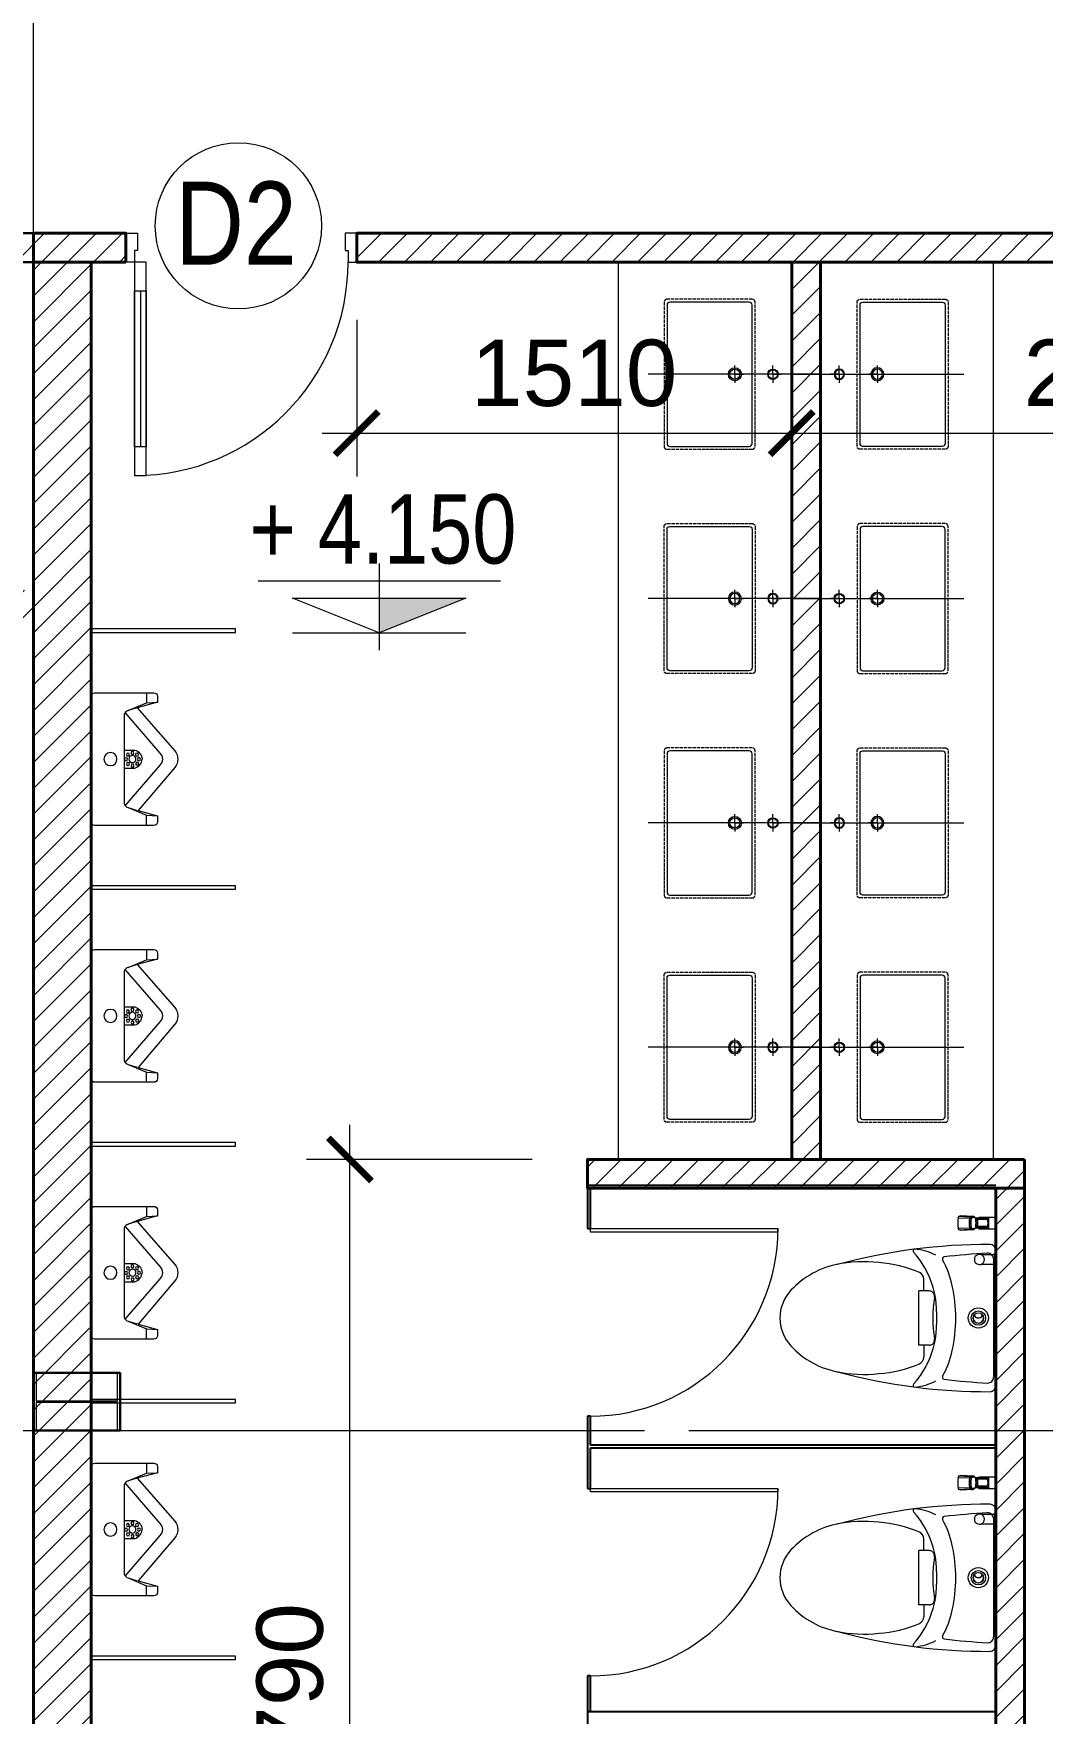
# Model space of a CAD drawing. Header units: millimetres. Extents: x 886808 to 1650903, y -1008069 to 230892.
# Drawn here: x 944919 to 948415, y -439900 to -434078 of the extents above; entities that cross this region are included whole.
import ezdxf
from ezdxf.enums import TextEntityAlignment as Align

# ---------------------------------------------------------------- set-up
doc = ezdxf.new("R2010")
doc.units = ezdxf.units.MM
doc.linetypes.add('CENTER', pattern=[2, 1.25, -0.25, 0.25, -0.25])
doc.linetypes.add('VE SINH$0$ACAD_ISO02W100', pattern=[15, 12, -3])
doc.layers.get('0').update_dxf_attribs({"lineweight": 0})
for name, color, linetype, lineweight in [('01- NET TUONG- 242', 242, 'Continuous', 40), ('06-Dim', 250, 'Continuous', 0), ('8l NET TO', 8, 'Continuous', 9), ('A-Door', 31, 'Continuous', 15), ('A-GLAZ-CURT', 52, 'Continuous', 5), ('A-Wall', 113, 'Continuous', 30), ('A-WALL-FNSH', 113, 'Continuous', 25), ('A_Dim', 8, 'Continuous', 5), ('ADP_007_text', 7, 'Continuous', 15), ('ADP_137_symbol', 137, 'Continuous', 9), ('DS_Dim', 8, 'Continuous', 0), ('HACTH', 8, 'Continuous', 0), ('i_noithat', 25, 'Continuous', 15), ('net vl', 33, 'Continuous', 5), ('P-SANR-FIXT', 6, 'Continuous', 5), ('X-BT-MB-F1$0$SP-CỬA', 157, 'Continuous', 0)]:
    doc.layers.add(name, color=color, linetype=linetype, lineweight=lineweight)
doc.styles.add('ADP_HC_vni_HC', font='')
doc.styles.add('OBAYASHI', font='ARIALN.TTF')
doc.styles.add('TIÊU ĐỀ', font='arial.ttf', dxfattribs={"height": 230})
doc.styles.add('TRUNG TIN', font='')
doc.styles.get('ADP_HC_vni_HC').set_extended_font_data('VNI-Helve-Condense')
doc.styles.get('TRUNG TIN').set_extended_font_data('VNI-Helve-Condense')
doc.dimstyles.new('1-100', dxfattribs={"dimtxt": 230, "dimasz": 150, "dimexe": 150, "dimexo": 300, "dimgap": 90, "dimtad": 1, "dimdec": 0, "dimrnd": 5, "dimzin": 0, "dimtxsty": 'TIÊU ĐỀ', "dimblk": 'ARCHTICK', "dimcen": 100, "dimdle": 120, "dimclrd": 256, "dimclre": 256, "dimclrt": 2, "dimadec": 0, "dimazin": 0, "dimtfac": 1, "dimtdec": 0, "dimtix": 1, "dimtmove": 1, "dimatfit": 3, "dimldrblk": 'OPEN30', "dimfxl": 900, "dimtolj": 1, "dimtzin": 0, "dimlwd": 13, "dimlwe": 13, "dimarcsym": 1})

# ---------------------------------------------------------------- blocks, each defined once
blk = doc.blocks.new('TRUC KHU BEP')
at = {"layer": '8l NET TO', "color": 251, "linetype": 'CENTER', "ltscale": 1000, "true_color": 0x636466, "transparency": 33554636}
for p, q in [((10000, -3998.8), (10000, 41158.2)), ((-5729.4, 4100), (13215, 4100))]:
    blk.add_line(p, q, dxfattribs=at)
blk = doc.blocks.new('DAC_CD-Compact partition door - DAC-CD-Compact partition door-4592715-MẶT BẰNG BỐ TRÍ TẦNG 2')
at = {"layer": 'A-Door', "lineweight": 18}
for p, q in [((313, -5), (325, -5)), ((313, -655), (313, -5)), ((325, -5), (325, -655)), ((325, -655), (313, -655))]:
    blk.add_line(p, q, dxfattribs=at)
at = {"layer": 'A-Door'}
blk.add_arc((325, -5), 650, 180, 270, dxfattribs=at)
blk = doc.blocks.new('DAC_SA_Toilet - DAC_Toilet-V2-MẶT BẰNG BỐ TRÍ TẦNG 2')
at = {"layer": 'A_Dim', "transparency": 33554636}
for p, q in [((-308.8, 364.5), (-350.3, 364.5)), ((235, 364.5), (-235, 364.5))]:
    blk.add_line(p, q, dxfattribs=at)
at = {"layer": 'P-SANR-FIXT', "color": 251, "true_color": 0x636466, "transparency": 33554636}
for p, q in [((-350.3, 306.5), (-350.3, 364.5)), ((-308.8, 364.5), (-308.8, 306.5)), ((-223.5, 359.5), (-223.5, 364.5)), ((-220.1, 359.5), (-223.5, 359.5)), ((-220.1, 312.7), (-220.1, 359.5)), ((-220.1, 359.5), (-186.3, 359.5)), ((-205, 356.9), (0, 356.9)), ((-186.3, 359.5), (-186.3, 312.7)), ((-182.9, 359.5), (-186.3, 359.5)), ((-182.9, 364.5), (-182.9, 359.5)), ((0, 356.9), (205, 356.9)), ((-347.1, 306.5), (-350.3, 306.5)), ((-347.3, 306.5), (-347.3, 340.6)), ((-311.9, 340.6), (-347.3, 340.6)), ((-347.1, 306.5), (-347.1, 321.7)), ((-347.1, 293.3), (-347.1, 306.5)), ((-344.3, 298.2), (-345.9, 293.7)), ((-344.3, 332.7), (-344.3, 298.2)), ((-341.7, 335.2), (-341.7, 300.7)), ((-317.5, 335.2), (-317.5, 300.7)), ((-315, 332.7), (-315, 298.2)), ((-315, 298.2), (-313.3, 293.7)), ((-312.1, 306.5), (-312.1, 321.7)), ((-312.1, 306.5), (-312.1, 293.3)), ((-308.8, 306.5), (-312.1, 306.5)), ((-311.9, 340.6), (-311.9, 306.5)), ((-356.1, 244.9), (-352.9, 285)), ((-353.3, 236.2), (-356.1, 244.9)), ((-353.3, 236.2), (-350.8, 275.3)), ((-346.9, 280.7), (-348.2, 276.2)), ((-348, 233.8), (-345.9, 273)), ((-344, 274.2), (-343, 278.9)), ((-316.2, 278.9), (-315.2, 274.2)), ((-311.2, 233.8), (-313.3, 273)), ((-312.3, 280.7), (-311, 276.2)), ((-305.9, 236.2), (-308.4, 275.3)), ((-306.3, 285), (-303.1, 244.9)), ((-303.1, 244.9), (-305.9, 236.2)), ((-94.1, 133.7), (-94.1, 97.2)), ((94.1, 133.9), (94.1, 97.2)), ((-94.1, 114.8), (-135.3, 114.8)), ((94.1, 97.2), (-94.1, 97.2)), ((94.1, 114.8), (135.3, 114.8))]:
    blk.add_line(p, q, dxfattribs=at)
for centre, radius in [((-0.5, 304), 35), ((0, 304), 25), ((0, 304), 18.2)]:
    blk.add_circle(centre, radius, dxfattribs=at)
for centre, radius, start, end in [((-235, 344.5), 20, 90, 179.77834), ((-205, 336.9), 20, 90, 182.77831), ((205, 336.9), 20, 357.22169, 90), ((235, 344.5), 20, 0.22166, 90), ((-357.2, 312), 22.3, 286.6183, 295.29425), ((-368.7, 300.9), 23, 336.71481, 340.6458), ((-322.9, 321.4), 24.1, 152.22707, 179.2307), ((-351.9, 309.1), 16.5, 287.16271, 302.51816), ((-344.3, 335.2), 2.55, 270.00781, 359.99327), ((-329.6, 309.1), 28.8, 65.09775, 114.90581), ((-329.6, 260.8), 41.6, 73.0945, 106.9132), ((-315, 335.2), 2.55, 180.06218, 270), ((-307.3, 309.1), 16.5, 237.51883, 252.87745), ((-336.3, 321.4), 24.1, 0.76948, 27.77306), ((-290.5, 300.9), 23, 199.3542, 203.28519), ((-302, 312), 22.3, 244.70575, 253.3817), ((1745, 336.9), 2000, 179.77834, 194.96383), ((1772.7, 432.9), 2000, 182.77831, 187.10889), ((-203.2, 307.8), 17.6, 163.78637, 16.21363), ((-203.2, 307.8), 17.6, 16.21363, 163.78637), ((-16, 304), 15.4, 292.40557, 67.59443), ((-8.7, 318.8), 0.521, 120.52922, 244.00353), ((0, 304), 17.7, 239.47078, 120.52922), ((-16, 304), 16, 295.99647, 64.00353), ((-1745, 336.9), 2000, 345.03617, 0.22166), ((-1772.7, 432.9), 2000, 352.89111, 357.22169), ((-339.1, 283), 13.9, 171.78547, 213.41534), ((-342.4, 284.1), 10.6, 142.44391, 175.48892), ((-329.6, 360.7), 128.2, 261.74989, 278.25011), ((-316.8, 284.1), 10.6, 4.51108, 37.55609), ((-320.1, 283), 13.9, 326.58229, 8.22538), ((-8.7, 289.2), 0.521, 115.99647, 239.47078), ((-205, 186.3), 7, 187.10889, 298.6447), ((-38.7, -118.3), 340, 102.40346, 118.6447), ((0, -294.1), 520, 90, 102.40346), ((0, -294.1), 520, 77.59654, 90), ((38.7, -118.3), 340, 61.3553, 77.59654), ((205, 186.3), 7, 241.3553, 352.89111), ((-49.4, 69.1), 190, 152.46569, 175.50695), ((-20.5, -150.5), 310, 90.25011, 132.22537), ((-75.7, 133.7), 18.4, 141.6409, 180), ((-75.7, 133.7), 18.4, 80.33625, 141.6409), ((0, 578.5), 432.8, 260.33625, 279.66375), ((0, -4840.4), 5000, 89.74989, 90.25011), ((20.5, -150.5), 310, 47.77463, 89.74989), ((75.7, 133.7), 18.4, 38.3591, 99.66375), ((75.7, 133.7), 18.4, 0.59264, 38.3591), ((49.4, 69.1), 190, 4.49305, 27.53431), ((-232.8, 83.5), 6, 175.50695, 312.22537), ((242.7, -72), 436.1, 156.82038, 175.91835), ((-135.3, 89.9), 24.9, 90, 156.82038), ((135.3, 89.9), 24.9, 23.17962, 90), ((-242.7, -72), 436.1, 4.08165, 23.17962), ((232.8, 83.5), 6, 227.77463, 4.49305), ((265.7, -93.5), 461, 173.44768, 191.83618), ((-265.7, -93.5), 461, 348.16382, 6.55232), ((106.8, -126.8), 298.7, 190.16854, 227.10822), ((-106.8, -126.8), 298.7, 312.89178, 349.83146), ((0, -241.8), 141.8, 227.10822, 312.89178)]:
    blk.add_arc(centre, radius, start, end, dxfattribs=at)
for centre, major_axis, ratio, start_param, end_param in [((-294.8, 287), (53.8, 0), 0.469472, 2.950602, 3.394193), ((-344.3, 300.7), (-2.55, 0), 0.964751, 1.570796, 3.142958), ((-329.6, 270.7), (-53.8, 0), 0.469459, 4.459825, 4.964989), ((-329.6, 286.5), (14.9, 0), 0.965007, 0.656553, 2.485417), ((-315, 300.7), (2.55, 0), 0.962261, 3.141593, 4.712389), ((-364.4, 287), (53.8, 0), 0.469472, 6.030585, 6.474176), ((-357.1, 270), (12.9, 0), 0.469472, 0.514225, 1.056571), ((-294.8, 283), (55.3, 0), 0.469472, 2.889685, 3.404243), ((-357.1, 270), (15.9, 0), 0.469472, 0.595548, 0.975248), ((-357.1, 274.1), (17.4, 0), 0.469472, 0.628494, 0.942302), ((-329.6, 299.3), (58.3, 0), 0.469472, 4.429224, 4.995554), ((-329.6, 299.3), (55.3, 0), 0.469472, 4.449739, 4.975039), ((-329.6, 303.4), (53.8, 0), 0.469472, 4.459789, 4.964989), ((-302.1, 274.1), (17.4, 0), 0.470339, 2.199291, 2.513098), ((-302.1, 270), (15.9, 0), 0.470257, 2.166344, 2.546045), ((-302.1, 270), (12.9, 0), 0.469467, 2.085021, 2.627368), ((-364.4, 283), (55.3, 0), 0.469472, 6.020535, 6.535172)]:
    blk.add_ellipse(centre, major_axis=major_axis, ratio=ratio, start_param=start_param, end_param=end_param, dxfattribs=at)
for points, knots in [([(-348, 233.8), (-348.3, 234), (-348.9, 234.6), (-350.5, 235.5), (-352.1, 236), (-353.3, 236.2)], [-1, -1, -1, -1, -0.75, -0.5, 0, 0, 0, 0]), ([(-305.9, 236.2), (-307.1, 236), (-308.7, 235.5), (-310.3, 234.6), (-310.9, 234), (-311.2, 233.8)], [-1, -1, -1, -1, -0.5, -0.25, 0, 0, 0, 0])]:
    blk.add_open_spline(points, degree=3, knots=knots, dxfattribs=at)
blk = doc.blocks.new('*U172')
at = {"lineweight": 5, "transparency": 33554636}
for q in [(0, -35), (0, -95)]:
    blk.add_line((0, -65), q, dxfattribs=at)
at = {"color": 251, "lineweight": 5, "transparency": 33554636}
for q in [(-30, -65), (30, -65)]:
    blk.add_line((0, -65), q, dxfattribs=at)
at = {"color": 0, "transparency": 33554636}
blk.add_circle((0, -65), 18, dxfattribs=at)
at = {"color": 165, "transparency": 33554636}
blk.add_circle((0, -65), 16, dxfattribs=at)
at = {"transparency": 33554636}
blk.add_wipeout([(-250, -147), (-249.8, -144.8), (-249.3, -143.4), (-248.7, -142), (-247.1, -139.9), (-244.4, -138), (-242.7, -137.4), (-240, -137), (-240, -137), (240, -137), (243, -137.4), (244.9, -138.3), (244.9, -138.3), (247.1, -139.9), (247.8, -140.7), (249, -142.6), (249.5, -144), (249.9, -145.3), (250, -147), (250, -147), (250, -422), (249.4, -425.5), (249.4, -425.5), (247.1, -429.1), (244.1, -431.1), (241.9, -431.8), (240, -432), (-240, -432), (-243.3, -431.4), (-244.7, -430.8), (-244.7, -430.8), (-247.1, -429.1), (-248.1, -427.8), (-248.1, -427.8), (-249.8, -424.1), (-250, -422), (-250, -422)], dxfattribs=at)
at = {"color": 251, "lineweight": 5, "transparency": 33554636}
for p, q in [((0, 100), (0, -497)), ((0, -197), (-30, -197)), ((0, -197), (30, -197))]:
    blk.add_line(p, q, dxfattribs=at)
at = {"transparency": 33554636}
for q in [(0, -167), (0, -227)]:
    blk.add_line((0, -197), q, dxfattribs=at)
at = {"color": 165, "linetype": 'VE SINH$0$ACAD_ISO02W100', "transparency": 33554636}
blk.add_lwpolyline([(260, -432), (260, -137, 0.414214), (250, -127), (-250, -127, 0.414214), (-260, -137), (-260, -432, 0.414214), (-250, -442), (250, -442, 0.414214)], format="xyb", close=True, dxfattribs=at)
at = {"color": 0, "transparency": 33554636}
blk.add_lwpolyline([(250, -422), (250, -147, 0.414214), (240, -137), (-240, -137, 0.414214), (-250, -147), (-250, -422, 0.414214), (-240, -432), (240, -432, 0.414214)], format="xyb", close=True, dxfattribs=at)
blk.add_circle((0, -197), 22.5, dxfattribs=at)
at = {"color": 165, "transparency": 33554636}
blk.add_circle((0, -197), 17.5, dxfattribs=at)
blk = doc.blocks.new('*U173')
at = {"color": 251, "true_color": 0x636466}
blk.add_wipeout([(0, 217.9), (0, -217.9), (-3.5, -226.5), (-12.1, -230), (-216.9, -230), (-225.5, -226.5), (-229, -217.9), (-229, -196.8), (-159.6, -181.5), (-289, -28.7), (-300, 0), (-289, 28.7), (-158.7, 177.6), (-229, 196.8), (-229, 217.9), (-225.5, 226.5), (-216.9, 230), (-12.1, 230), (-3.5, 226.5)], dxfattribs=at)
blk.add_lwpolyline([(-289, -28.7), (-162.1, -178.5), (-229, -196.8), (-229, -217.9, 0.414214), (-216.9, -230), (-12.1, -230, 0.414214), (0, -217.9), (0, 0), (0, 217.9, 0.414214), (-12.1, 230), (-216.9, 230, 0.414214), (-229, 217.9), (-229, 196.8), (-158.7, 177.6), (-289, 28.7, 0.177515), (-300, 0, 0.177515)], format="xyb", close=True, dxfattribs=at)
for points in [[(-127.6, 168.1), (-191.6, 194.8), (-229, 196.8)], [(-191.6, 230), (-191.6, 194.8)], [(-127.6, -168.1), (-191.6, -194.8), (-229, -196.8)], [(-191.6, -230), (-191.6, -194.8)]]:
    blk.add_lwpolyline(points, dxfattribs=at)
for points in [[(-158.7, 177.6), (-127.6, 168.1, -0.248193), (-114, 155.4), (-114, 0)], [(-117.3, -161.4), (-239.2, -21.1, -0.169904), (-247.6, 0, -0.169904), (-239.2, 21.1), (-117.3, 161.4)], [(-114, 31.3), (-150.3, 31.3, 0.333704), (-176, 0, -0.790164)], [(-114, -31.3), (-150.3, -31.3, -0.333704), (-176, 0, 0.790164)], [(-114, 2.5), (-114, -155.4, -0.248193), (-127.6, -168.1), (-158.7, -177.6)]]:
    blk.add_lwpolyline(points, format="xyb", dxfattribs=at)
for centre, radius in [((-165.2, -0.3), 5.34), ((-158.5, 15.5), 5.34), ((-142.4, 0.1), 12.4), ((-142.6, 21.9), 5.34), ((-126.8, 15.2), 5.34), ((-120.4, -0.7), 5.34), ((-66.4, 0), 22.6), ((-158.8, -16.2), 5.34), ((-143, -22.9), 5.34), ((-127.1, -16.5), 5.34)]:
    blk.add_circle(centre, radius, dxfattribs=at)
blk = doc.blocks.new('cao độ')
at = {"layer": 'ADP_137_symbol'}
blk.add_hatch(color=0, dxfattribs=at).paths.add_polyline_path([(0, 1), (0, 0), (2.5, 1)])
at = {"layer": 'ADP_137_symbol', "color": 0}
for points in [[(0, 2), (0, -0.5)], [(-3.5, 1.5), (3.5, 1.5)], [(-2.5, 1), (2.5, 1), (0, 0), (-2.5, 1)], [(-2.5, 0), (2.5, 0)]]:
    blk.add_lwpolyline(points, dxfattribs=at)
at = {"layer": 'ADP_007_text', "style": 'ADP_HC_vni_HC'}
blk.add_attdef('A', (-3.745, 2), '', height=2, dxfattribs=at)
blk = doc.blocks.new('_ArchTick')
at = {"color": 0, "linetype": 'ByBlock', "const_width": 0.15}
blk.add_lwpolyline([(-0.5, -0.5), (0.5, 0.5)], dxfattribs=at)
blk = doc.blocks.new('*D642')
at = {"layer": 'A_Dim', "lineweight": 13, "transparency": 16777216}
for p, q in [((941268.6, -434817), (941268.6, -432214.5)), ((950918.6, -432622), (950918.6, -432214.5)), ((941148.6, -432364.5), (951038.6, -432364.5))]:
    blk.add_line(p, q, dxfattribs=at)
at = {"layer": 'Defpoints', "color": 0, "transparency": 16777216}
for p in [(950918.6, -432364.5), (950918.6, -432922), (941268.6, -435117)]:
    blk.add_point(p, dxfattribs=at)
at = {"layer": 'A_Dim', "lineweight": 13, "transparency": 16777216, "xscale": 150, "yscale": 150, "zscale": 150, "rotation": 180}
blk.add_blockref('_ArchTick', (941268.6, -432364.5), dxfattribs=at)
at = {"layer": 'A_Dim', "lineweight": 13, "transparency": 16777216, "xscale": 150, "yscale": 150, "zscale": 150}
blk.add_blockref('_ArchTick', (950918.6, -432364.5), dxfattribs=at)
at = {"layer": 'A_Dim', "color": 2, "transparency": 16777216, "insert": (946093.6, -432157.1), "char_height": 230, "attachment_point": 5, "style": 'TIÊU ĐỀ'}
blk.add_mtext('\\A1;9650', dxfattribs=at)
blk = doc.blocks.new('_Open30')
at = {"color": 0, "linetype": 'ByBlock', "lineweight": -2}
for p, q in [((-1, 0.268), (0, 0)), ((0, 0), (-1, -0.268)), ((0, 0), (-1, 0))]:
    blk.add_line(p, q, dxfattribs=at)
blk = doc.blocks.new('*D1249')
at = {"layer": 'A_Dim', "lineweight": 13, "transparency": 16777216}
for p, q in [((946015, -441889.7), (946015, -437859.8)), ((946646.1, -437979.8), (945865, -437979.8)), ((945818.6, -441769.7), (946165, -441769.7))]:
    blk.add_line(p, q, dxfattribs=at)
at = {"layer": 'Defpoints', "color": 0, "transparency": 16777216}
for p in [(946015, -437979.8), (946946.1, -437979.8), (945518.6, -441769.7)]:
    blk.add_point(p, dxfattribs=at)
at = {"layer": 'A_Dim', "lineweight": 13, "transparency": 16777216, "xscale": 150, "yscale": 150, "zscale": 150}
for p, rotation in [((946015, -437979.8), 90), ((946015, -441769.7), 270)]:
    blk.add_blockref('_ArchTick', p, dxfattribs=dict(at, rotation=rotation))
at = {"layer": 'A_Dim', "color": 2, "transparency": 16777216, "insert": (945807.5, -439874.7), "char_height": 230, "attachment_point": 5, "rotation": 90, "style": 'TIÊU ĐỀ'}
blk.add_mtext('\\A1;3790', dxfattribs=at)
blk = doc.blocks.new('*D1250')
at = {"layer": 'A_Dim', "lineweight": 13, "transparency": 16777216}
for p, q in [((946038.6, -435069.7), (946038.6, -435612.5)), ((947546.1, -435212.5), (947546.1, -435612.5)), ((945918.6, -435462.5), (947666.1, -435462.5))]:
    blk.add_line(p, q, dxfattribs=at)
at = {"layer": 'Defpoints', "color": 0, "transparency": 16777216}
for p in [(946038.6, -434769.7), (947546.1, -434912.5), (947546.1, -435462.5)]:
    blk.add_point(p, dxfattribs=at)
at = {"layer": 'A_Dim', "lineweight": 13, "transparency": 16777216, "xscale": 150, "yscale": 150, "zscale": 150, "rotation": 180}
blk.add_blockref('_ArchTick', (946038.6, -435462.5), dxfattribs=at)
at = {"layer": 'A_Dim', "lineweight": 13, "transparency": 16777216, "xscale": 150, "yscale": 150, "zscale": 150}
blk.add_blockref('_ArchTick', (947546.1, -435462.5), dxfattribs=at)
at = {"layer": 'A_Dim', "color": 2, "transparency": 16777216, "insert": (946792.3, -435255.1), "char_height": 230, "attachment_point": 5, "style": 'TIÊU ĐỀ'}
blk.add_mtext('\\A1;1510', dxfattribs=at)
blk = doc.blocks.new('*D1251')
at = {"layer": 'A_Dim', "lineweight": 13, "transparency": 16777216}
for p, q in [((949868.6, -435169.7), (949868.6, -435612.5)), ((947546.1, -435212.5), (947546.1, -435612.5)), ((947426.1, -435462.5), (949988.6, -435462.5))]:
    blk.add_line(p, q, dxfattribs=at)
at = {"layer": 'Defpoints', "color": 0, "transparency": 16777216}
for p in [(949868.6, -434869.7), (947546.1, -434912.5), (949868.6, -435462.5)]:
    blk.add_point(p, dxfattribs=at)
at = {"layer": 'A_Dim', "lineweight": 13, "transparency": 16777216, "xscale": 150, "yscale": 150, "zscale": 150, "rotation": 180}
blk.add_blockref('_ArchTick', (947546.1, -435462.5), dxfattribs=at)
at = {"layer": 'A_Dim', "lineweight": 13, "transparency": 16777216, "xscale": 150, "yscale": 150, "zscale": 150}
blk.add_blockref('_ArchTick', (949868.6, -435462.5), dxfattribs=at)
at = {"layer": 'A_Dim', "color": 2, "transparency": 16777216, "insert": (948707.3, -435255), "char_height": 230, "attachment_point": 5, "style": 'TIÊU ĐỀ'}
blk.add_mtext('\\A1;2320', dxfattribs=at)
blk = doc.blocks.new('cc')
at = {"layer": 'A-GLAZ-CURT', "transparency": 33554636}
blk.add_lwpolyline([(222569.3, 39756), (222287.3, 39756), (222287.3, 39659), (222278.3, 39659), (222278.3, 39859), (222287.3, 39859), (222287.3, 39762), (222569.3, 39762), (222569.3, 39859), (222578.3, 39859), (222578.3, 39659), (222569.3, 39659)], close=True, dxfattribs=at)
at = {"layer": 'A-Wall', "transparency": 33554636}
blk.add_lwpolyline([(222278.3, 39659), (222578.3, 39659), (222578.3, 39859), (222278.3, 39859)], close=True, dxfattribs=at)
blk = doc.blocks.new('*U75')
at = {"layer": 'X-BT-MB-F1$0$SP-CỬA', "transparency": 33554636}
blk.add_line((50, -100), (50, -640), dxfattribs=at)
for points in [[(0, 100), (40, 100), (40, 40), (30, 40), (30, 0), (0, 0)], [(800, 100), (760, 100), (760, 40), (770, 40), (770, 0), (800, 0)], [(30, 0), (30, -740), (70, -740), (70, 0)], [(30, -100), (70, -100), (70, -640), (30, -640)]]:
    blk.add_lwpolyline(points, close=True, dxfattribs=at)
at = {"layer": 'X-BT-MB-F1$0$SP-CỬA', "ltscale": 100, "transparency": 33554636}
blk.add_arc((30, 0), 740, 269.99898, 359.99898, dxfattribs=at)
blk = doc.blocks.new('so thu tu bac thang')
at = {"ltscale": 300}
blk.add_circle((37.7, 0), 125, dxfattribs=at)
at = {"style": 'OBAYASHI'}
blk.add_attdef('SO_THU_TU_BAC_THANG', (-91.5, -138.5), '', height=300, dxfattribs=at)

msp = doc.modelspace()

# ---------------------------------------------------------------- linework, layer by layer
at = {"transparency": 33554636}
for points in [[(945618.6, -436141.3), (945118.6, -436141.3), (945118.6, -436153.3), (945618.6, -436153.3)], [(945618.6, -437031.3), (945118.6, -437031.3), (945118.6, -437043.3), (945618.6, -437043.3)], [(945618.6, -437921.3), (945118.6, -437921.3), (945118.6, -437933.3), (945618.6, -437933.3)], [(945618.6, -438811.3), (945118.6, -438811.3), (945118.6, -438823.3), (945618.6, -438823.3)], [(945618.6, -439701.3), (945118.6, -439701.3), (945118.6, -439713.3), (945618.6, -439713.3)]]:
    msp.add_lwpolyline(points, close=True, dxfattribs=at)
at = {"layer": '01- NET TUONG- 242', "transparency": 33554636}
for points in [[(945238.6, -434869.7), (944918.6, -434869.7), (944918.6, -434769.7), (945238.6, -434769.7)], [(949868.6, -434769.7), (946038.6, -434769.7), (946038.6, -434869.7), (949868.6, -434869.7)], [(948353.6, -437979.8), (946838.6, -437979.8), (946838.6, -438079.7), (948353.6, -438079.7)], [(948353.6, -438079.7), (948353.6, -442819.7), (948253.6, -442819.7), (948253.6, -438079.7)]]:
    msp.add_lwpolyline(points, close=True, dxfattribs=at)
at = {"layer": '8l NET TO', "color": 251, "linetype": 'CENTER', "ltscale": 1000, "true_color": 0x636466, "transparency": 33554636}
for p, q in [((944918.6, -447012.7), (944918.6, -401855.7)), ((941785.5, -438919.7), (971474.1, -438919.7))]:
    msp.add_line(p, q, dxfattribs=at)
at = {"layer": 'A-Wall', "color": 251, "lineweight": 25, "true_color": 0x636466, "transparency": 33554636}
for p, q in [((946838.6, -438069.7), (946838.6, -438219.7)), ((948253.6, -438069.7), (946838.6, -438069.7)), ((946848.6, -438219.7), (946848.6, -438079.7)), ((946848.6, -438079.7), (948253.6, -438079.7)), ((946838.6, -438219.7), (946848.6, -438219.7)), ((946848.6, -438869.7), (946838.6, -438869.7)), ((946838.6, -438869.7), (946838.6, -439119.7)), ((946848.6, -438969.7), (946848.6, -438869.7)), ((948253.6, -438969.7), (946848.6, -438969.7)), ((946848.6, -439119.7), (946848.6, -438979.7)), ((946848.6, -438979.7), (948253.6, -438979.7)), ((946838.6, -439119.7), (946848.6, -439119.7)), ((946848.6, -439769.7), (946838.6, -439769.7)), ((946838.6, -439769.7), (946838.6, -439894.7)), ((946848.6, -439894.7), (946848.6, -439769.7)), ((946838.6, -439894.7), (946838.6, -440044.7)), ((948253.6, -439894.7), (946838.6, -439894.7))]:
    msp.add_line(p, q, dxfattribs=at)
at = {"layer": 'A-Wall', "transparency": 33554636}
msp.add_lwpolyline([(941268.6, -434769.9), (944918.6, -434769.7), (944918.6, -434869.7), (941268.6, -434869.9)], close=True, dxfattribs=at)
at = {"layer": 'A-Wall', "color": 250, "lineweight": 18, "transparency": 33554636}
msp.add_lwpolyline([(947646.1, -437979.8), (948246.1, -437979.8), (948246.1, -434869.7), (947646.1, -434869.7), (947646.1, -435647.2), (947646.1, -436424.7), (947646.1, -437202.2), (947646.1, -437979.7)], close=True, dxfattribs=at)
at = {"layer": 'A-WALL-FNSH', "color": 251, "lineweight": 5, "true_color": 0x636466, "transparency": 33554636}
msp.add_line((948238.6, -439894.7), (946838.6, -439894.7), dxfattribs=at)

# ---------------------------------------------------------------- block references
at = {"transparency": 33554636}
msp.add_blockref('TRUC KHU BEP', (934918.6, -443019.7), dxfattribs=at)
ref = msp.add_blockref('so thu tu bac thang', (945541.4, -434743.8), dxfattribs=dict(at, xscale=2.304000000003725, yscale=2.304000000003725, zscale=2.304000000003725))
ref.add_attrib('SO_THU_TU_BAC_THANG', 'D2', dxfattribs={"height": 288, "style": 'TRUNG TIN'}).set_placement((945619.9, -434878.7), align=Align.CENTER)
at = {"layer": '06-Dim', "ltscale": 50, "transparency": 33554636, "xscale": 120, "yscale": 120, "zscale": 120}
msp.add_blockref('cao độ', (946116.4, -436154.5), dxfattribs=at).add_auto_attribs({'A': '+ 4.150'})
at = {"layer": 'A-Door', "color": 251, "true_color": 0x636466, "transparency": 33554636, "rotation": 90}
for p in [(946843.6, -438544.7), (946843.6, -439444.7)]:
    msp.add_blockref('DAC_CD-Compact partition door - DAC-CD-Compact partition door-4592715-MẶT BẰNG BỐ TRÍ TẦNG 2', p, dxfattribs=at)
at = {"layer": 'DS_Dim', "transparency": 33554636}
msp.add_blockref('cc', (722640.3, -478578.7), dxfattribs=at)
at = {"layer": 'net vl', "ltscale": 300, "transparency": 33554636, "extrusion": (4.10546e-11, 1.99684e-08, -1), "xscale": -1, "rotation": 359.998975449615}
msp.add_blockref('*U75', (-945238.6, -434869.7, 0), dxfattribs=at)
at = {"layer": 'P-SANR-FIXT', "color": 251, "true_color": 0x636466, "transparency": 33554636, "rotation": 270}
for p in [(947889.1, -438529.7), (947889.1, -439429.7)]:
    msp.add_blockref('DAC_SA_Toilet - DAC_Toilet-V2-MẶT BẰNG BỐ TRÍ TẦNG 2', p, dxfattribs=at)

# ---------------------------------------------------------------- dimensions: what is measured, and where the dimension line sits
at = {"layer": 'A_Dim'}
dim = msp.add_linear_dim(base=(946015, -437979.8), p1=(945518.6, -441769.7), p2=(946946.1, -437979.8), angle=90, dimstyle='1-100', dxfattribs=at)
dim.commit()
dim.dimension.update_dxf_attribs({"geometry": '*D1249', "text_midpoint": (945807.5, -439874.7)})

# ---------------------------------------------------------------- next in the draw order: block references
at = {"color": 250, "lineweight": 18, "transparency": 33554636, "xscale": -1, "rotation": 90}
for p in [(947646.1, -435258.5), (947646.1, -436813.5)]:
    msp.add_blockref('*U172', p, dxfattribs=at)
at = {"color": 250, "lineweight": 18, "transparency": 33554636, "rotation": 90.00000000000001}
for p in [(947646.1, -436036), (947646.1, -437591)]:
    msp.add_blockref('*U172', p, dxfattribs=at)
at = {"layer": 'i_noithat', "transparency": 33554636, "xscale": -1}
for p in [(945118.6, -436592.3), (945118.6, -437482.3), (945118.6, -438372.3), (945118.6, -439262.3)]:
    msp.add_blockref('*U173', p, dxfattribs=at)

# ---------------------------------------------------------------- next in the draw order: hatches: boundary and pattern name
at = {"layer": 'HACTH', "transparency": 33554636}
h = msp.add_hatch(dxfattribs=at)
h.set_pattern_fill('ANSI31', color=256, scale=20)
h.paths.add_polyline_path([(958118.6, -409178.1), (958318.6, -409178.1), (958318.6, -406119.7), (958118.6, -406119.7)])
h.paths.add_polyline_path([(944818.1, -410919.7), (949148.3, -410919.9), (949148.3, -411019.9), (944818.1, -411019.7)])
h.paths.add_polyline_path([(960798.6, -406119.5), (965418.6, -406119.3), (965418.6, -405919.7), (960798.6, -405920)])
h.paths.add_polyline_path([(955518.6, -438719.8), (951068.6, -438719.7), (951068.6, -438919.7), (955518.6, -438919.7)])
h.paths.add_polyline_path([(934988.6, -406119.3), (935188.6, -406119.3), (935188.6, -411207), (934988.6, -411207)])
h.paths.add_polyline_path([(950868.6, -434769.7), (951068.6, -434769.7), (951068.6, -443019.7), (950868.6, -443019.7)])
h.paths.add_polyline_path([(945418.6, -441869.7), (945518.6, -441869.7), (945518.6, -442819.7), (945418.6, -442819.7)])
h.paths.add_polyline_path([(945118.6, -441869.7), (945518.6, -441869.7), (945518.6, -441769.7), (945118.6, -441769.7)])
h.paths.add_polyline_path([(943336, -442819.7), (945731.1, -442819.7), (945731.1, -443019.7), (943336, -443019.7)])
h.paths.add_polyline_path([(956518.6, -438719.8), (958318.6, -438719.7), (958318.6, -438919.7), (956518.6, -438919.8)])
h.paths.add_polyline_path([(936488.6, -411019.6), (940144.6, -411019.7), (940144.6, -410919.7), (936488.6, -410919.6)])
h.paths.add_polyline_path([(944918.5, -407719.7), (945118.5, -407719.7), (945118.6, -406119.7), (944918.6, -406119.7)])
h.paths.add_polyline_path([(935488.6, -411019.7), (935188.6, -411019.7), (935188.6, -410919.8), (935488.6, -410919.8)])
h.paths.add_polyline_path([(957518.6, -411019.7), (958318.6, -411019.7), (958318.6, -410819.7), (957518.6, -410819.7)])
h.paths.add_polyline_path([(950768.6, -410919.7), (957518.6, -410919.7), (957518.6, -411019.7), (950768.6, -411019.7)])
h.paths.add_polyline_path([(950256.1, -442819.7), (950868.6, -442819.7), (950868.6, -443019.7), (950256.1, -443019.7)])
h.paths.add_polyline_path([(947331.1, -442819.7), (948656.1, -442819.7), (948656.1, -443019.7), (947331.1, -443019.7)])
h.paths.add_polyline_path([(944918.6, -442819.7), (945118.6, -442819.7), (945118.6, -434869.7), (944918.6, -434869.7)])
h.paths.add_polyline_path([(951068.6, -433069.7), (941268.6, -433069.7), (941268.6, -433169.7), (951068.6, -433169.7)])
h.paths.add_polyline_path([(949868.6, -434769.7), (946038.6, -434769.7), (946038.6, -434869.7), (949868.6, -434869.7)])
h.paths.add_polyline_path([(950668.6, -434869.7), (950868.6, -434869.7), (950868.6, -434769.7), (950668.6, -434769.7)])
h.paths.add_polyline_path([(947646.1, -434869.7), (947646.1, -437979.8), (947546.1, -437979.8), (947546.1, -434869.7)])
h.paths.add_polyline_path([(948353.6, -437979.8), (946838.6, -437979.8), (946838.6, -438079.7), (948353.6, -438079.7)])
h.paths.add_polyline_path([(948353.6, -438079.7), (948353.6, -442819.7), (948253.6, -442819.7), (948253.6, -438079.7)])
h.paths.add_polyline_path([(934988.6, -436944.7), (935188.6, -436944.7), (935188.6, -442819.7), (934988.6, -442819.7)])
h.paths.add_polyline_path([(941536, -405919.3), (938371.1, -405919.3), (938371.1, -406119.3), (941536, -406119.3)])
h.paths.add_polyline_path([(936571.1, -405919.7), (934988.6, -405919.7), (934988.6, -406119.3), (936571.1, -406119.3)])
h.paths.add_polyline_path([(946778.6, -406269.3), (946678.6, -406269.3), (946678.6, -406119.3), (946778.6, -406119.3)])
h.paths.add_polyline_path([(946778.6, -407619.7), (946678.6, -407619.7), (946678.6, -407369.7), (946778.6, -407369.7)])
h.paths.add_polyline_path([(946678.6, -407519.7), (946678.6, -407619.7), (945118.6, -407619.7), (945118.6, -407519.7)])
h.paths.add_polyline_path([(949598.6, -406119.3), (955443.6, -406119.5), (955443.6, -405920), (949598.6, -405919.7)])
h.paths.add_polyline_path([(943336, -405919.3), (947798.6, -405919.3), (947798.6, -406119.3), (943336, -406119.3)])
h.paths.add_polyline_path([(934988.6, -432694.7), (935188.6, -432694.7), (935188.6, -435144.7), (934988.6, -435144.7)])
h.paths.add_polyline_path([(934988.6, -426944.7), (935188.6, -426944.7), (935188.6, -427894.7), (934988.6, -427894.7)])
h.paths.add_polyline_path([(935188.6, -415519.7), (934988.6, -415519.7), (934988.6, -421569.7), (935188.6, -421569.7), (935188.6, -419869.7)])
h.paths.add_polyline_path([(940068.6, -443019.7), (938371.1, -443019.7), (938371.1, -442819.7), (940068.6, -442819.7)])
h.paths.add_polyline_path([(936571.1, -443019.7), (934988.6, -443019.7), (934988.6, -442819.7), (936571.1, -442819.7)])
h.paths.add_polyline_path([(958998.6, -405919.7), (955443.6, -405919.7), (955443.6, -406119.7), (958998.6, -406119.7)])
h.paths.add_polyline_path([(958418.3, -408449.3), (958318.6, -408449.3), (958318.6, -408349.3), (958418.3, -408349.3)])
h.paths.add_polyline_path([(963058.6, -408449.3), (960038.6, -408449.3), (960038.6, -408349.3), (963058.6, -408349.3)])
h.paths.add_polyline_path([(951068.6, -443019.7), (951872.6, -443019.7), (951872.6, -442819.7), (951068.6, -442819.7)])
h.paths.add_polyline_path([(953472.6, -443019.7), (954272.6, -443019.7), (954272.6, -442819.7), (953472.6, -442819.7)])
h.paths.add_polyline_path([(955872.6, -443019.7), (956784.8, -443019.7), (956784.8, -442819.7), (955872.6, -442819.7)])
h.paths.add_polyline_path([(938788.4, -438719.7), (935188.6, -438719.7), (935188.6, -438819.7), (938788.4, -438819.7)])
h.paths.add_polyline_path([(943243.6, -435657.2), (943243.6, -436107.2), (943343.6, -436107.2), (943343.6, -435657.2)])
h.paths.add_polyline_path([(939968.5, -438719.7), (940068.5, -438719.7), (940068.6, -442819.7), (939968.6, -442819.7)])
h.paths.add_polyline_path([(939968.6, -438617), (940068.6, -438617), (940068.6, -438719.7), (939968.6, -438719.7)])
h.paths.add_polyline_path([(941268.6, -436072.8), (941368.6, -436072.8), (941368.8, -442819.7), (941268.8, -442819.7)])
h.paths.add_polyline_path([(938788.4, -437417), (939968.6, -437417), (939968.6, -437517), (938788.4, -437517)])
h.paths.add_polyline_path([(938788.4, -437517), (938788.4, -437919.8), (938688.4, -437919.8), (938688.4, -437517)])
h.paths.add_polyline_path([(938788.4, -438619.8), (938788.4, -438719.8), (938688.4, -438719.8), (938688.4, -438619.8)])
h.paths.add_polyline_path([(936988.5, -437417), (938788.4, -437417), (938788.4, -437517), (936988.5, -437517)])
h.paths.add_polyline_path([(936888.5, -437417), (935988.6, -437417), (935988.6, -437517), (936888.5, -437517)])
h.paths.add_polyline_path([(935288.6, -437417), (935188.6, -437417), (935188.6, -437517), (935288.6, -437517)])
h.paths.add_polyline_path([(936888.5, -437417), (936988.5, -437417), (936988.5, -438719.7), (936888.5, -438719.7)])
h.paths.add_polyline_path([(939968.6, -434372.8), (940068.6, -434372.8), (940068.6, -437617), (939968.6, -437617)])
h.paths.add_polyline_path([(941368.6, -435072.8), (941268.6, -435072.8), (941268.6, -434869.7), (941368.6, -434869.7)])
h.paths.add_polyline_path([(939968.6, -433172.8), (940068.6, -433172.8), (940068.6, -433372.8), (939968.6, -433372.8)])
h.paths.add_polyline_path([(941268.6, -434769.9), (944918.6, -434769.7), (944918.6, -434869.7), (941268.6, -434869.9)])
h.paths.add_polyline_path([(935188.6, -433172.9), (939968.6, -433172.8), (939968.6, -433272.7), (935188.6, -433272.9)])
h.paths.add_polyline_path([(935188.6, -425144.7), (934988.6, -425144.7), (934988.6, -423944.7), (935188.6, -423944.7)])
h.paths.add_polyline_path([(935188.6, -422144.7), (934988.6, -422144.7), (934988.6, -421569.7), (935188.6, -421569.7)])
h.paths.add_polyline_path([(934988.6, -413919.7), (935188.6, -413919.7), (935188.6, -413407), (934988.6, -413407)])
h.paths.add_polyline_path([(935188.6, -430894.7), (934988.6, -430894.7), (934988.6, -429694.7), (935188.6, -429694.7)])
h.paths.add_polyline_path([(943018.1, -410919.8), (943818.1, -410919.8), (943818.1, -411019.7), (943018.1, -411019.7)])
h.paths.add_polyline_path([(932488.6, -413207), (932488.6, -411407), (934988.6, -411407), (934988.6, -411569.5), (935188.6, -411569.5), (935188.6, -411207), (932288.6, -411207), (932288.6, -413407), (935188.6, -413407), (935188.6, -413070), (934988.6, -413070), (934988.6, -413207)])
h.paths.add_polyline_path([(951068.6, -433069.7), (952718.6, -433069.7), (952718.6, -433269.7), (951068.6, -433269.7)])
h.paths.add_polyline_path([(946673.1, -410116.7), (946773.1, -410116.7), (946778.6, -407619.7), (946678.6, -407619.7)])
h.paths.add_polyline_path([(944918.6, -408419.7), (945068.6, -408419.7), (945068.6, -410916.7), (944918.6, -410916.7)])
h.paths.add_polyline_path([(946675.8, -409261), (946675.8, -409361), (945068.6, -409361), (945068.6, -409261)])
h.paths.add_polyline_path([(946673.1, -410816.7), (946773.3, -410816.7), (946773.3, -410919.8), (946673.1, -410919.8)])
h.paths.add_polyline_path([(941268.8, -442819.7), (941536, -442819.7), (941536, -443019.7), (941268.8, -443019.7)])
h.paths.add_polyline_path([(943343.6, -436007.2), (944918.5, -436007.2), (944918.5, -436107.2), (943343.6, -436107.2)])
h.paths.add_polyline_path([(945238.6, -434869.7), (944918.6, -434869.7), (944918.6, -434769.7), (945238.6, -434769.7)])

# ---------------------------------------------------------------- next in the draw order: linework, layer by layer
at = {"layer": '01- NET TUONG- 242', "transparency": 33554636}
for points in [[(944918.6, -442819.7), (945118.6, -442819.7), (945118.6, -434869.7), (944918.6, -434869.7)], [(947646.1, -434869.7), (947646.1, -437979.8), (947546.1, -437979.8), (947546.1, -434869.7)]]:
    msp.add_lwpolyline(points, close=True, dxfattribs=at)
at = {"layer": 'A-Wall', "color": 250, "lineweight": 18, "transparency": 33554636}
msp.add_lwpolyline([(947546.1, -437979.8), (946946.1, -437979.8), (946946.1, -434869.7), (947546.1, -434869.7), (947546.1, -435647.2), (947546.1, -436424.7), (947546.1, -437202.2), (947546.1, -437979.7)], close=True, dxfattribs=at)

# ---------------------------------------------------------------- next in the draw order: block references
at = {"color": 250, "lineweight": 18, "transparency": 33554636, "rotation": 270}
for p in [(947546.1, -435258.5), (947546.1, -436813.5)]:
    msp.add_blockref('*U172', p, dxfattribs=at)
at = {"color": 250, "lineweight": 18, "transparency": 33554636, "xscale": -1, "rotation": 270}
for p in [(947546.1, -436036), (947546.1, -437591)]:
    msp.add_blockref('*U172', p, dxfattribs=at)

# ---------------------------------------------------------------- next in the draw order: dimensions: what is measured, and where the dimension line sits
at = {"layer": 'A_Dim'}
for base, p1, p2, picture, middle in [((950918.6, -432364.5), (941268.6, -435117), (950918.6, -432922), '*D642', (946093.6, -432157.1)), ((947546.0875285, -435462.5), (946038.5875285, -434769.7389381), (947546.0875285, -434912.5), '*D1250', (946792.3375285, -435255.0682128)), ((949868.5875285, -435462.5), (947546.0875285, -434912.5), (949868.5875285, -434869.719508), '*D1251', (948707.3375285, -435254.9897681))]:
    dim = msp.add_linear_dim(base=base, p1=p1, p2=p2, dimstyle='1-100', dxfattribs=at)
    dim.commit()
    dim.dimension.update_dxf_attribs({"geometry": picture, "text_midpoint": middle})

doc.saveas('drawing.dxf')
